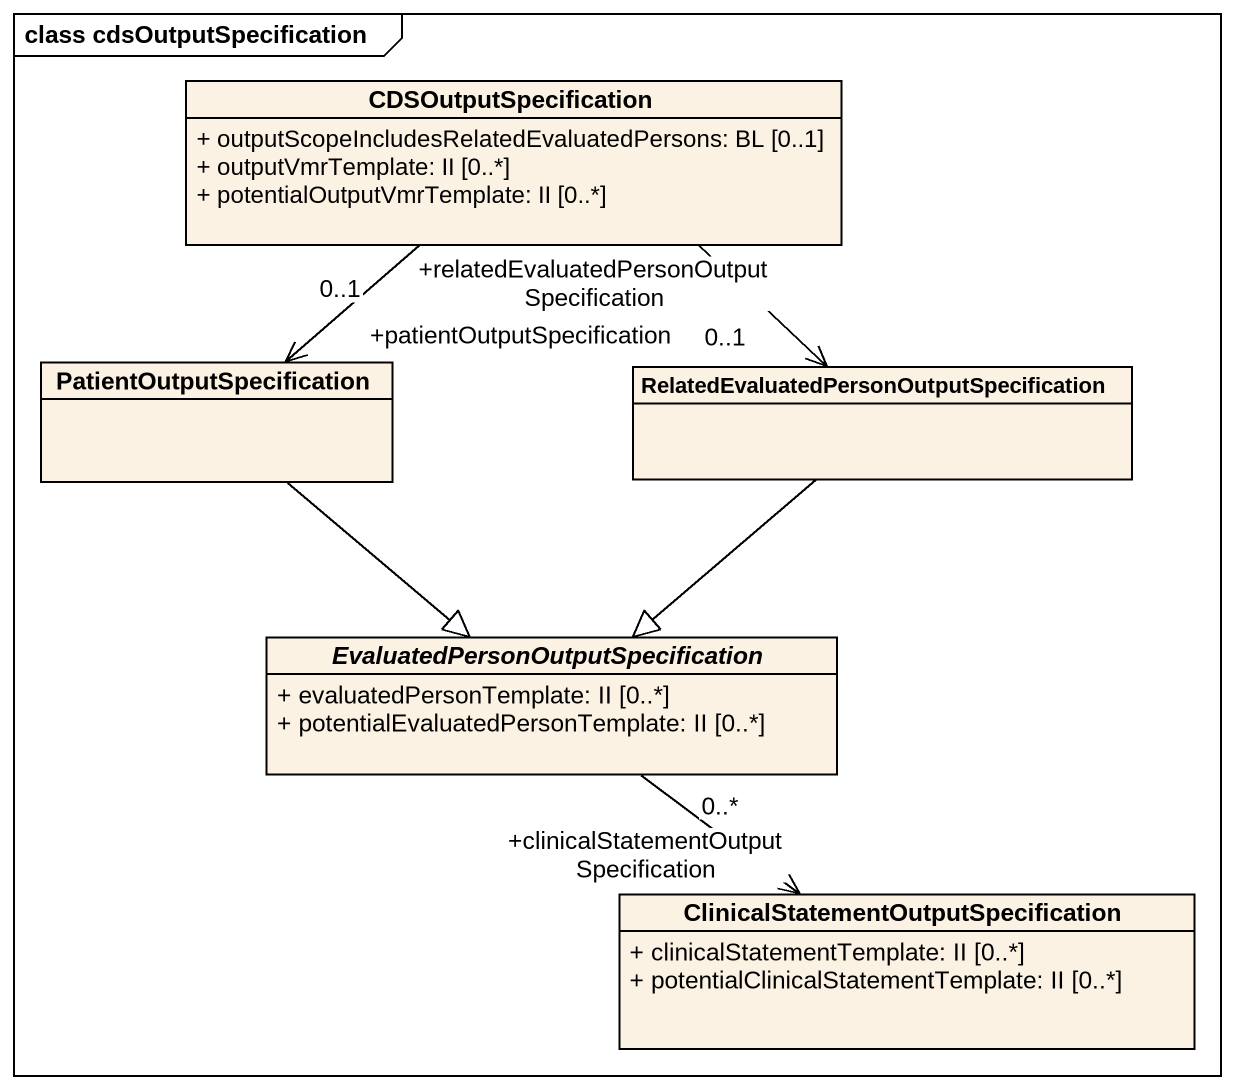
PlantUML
@startuml
mainframe class cdsOutputSpecification
hide circle
hide empty members
skinparam classAttributeIconSize 0
class CDSOutputSpecification {
  + outputScopeIncludesRelatedEvaluatedPersons: BL [0..1]
  + outputVmrTemplate: II [0..*]
  + potentialOutputVmrTemplate: II [0..*]
}
class PatientOutputSpecification
class "RelatedEvaluatedPersonOutputSpecification" as RelatedEvaluatedPersonOutput
abstract class "EvaluatedPersonOutputSpecification" as EvaluatedPersonOutputSpecifi {
  + evaluatedPersonTemplate: II [0..*]
  + potentialEvaluatedPersonTemplate: II [0..*]
}
class "ClinicalStatementOutputSpecification" as ClinicalStatementOutputSpeci {
  + clinicalStatementTemplate: II [0..*]
  + potentialClinicalStatementTemplate: II [0..*]
}
CDSOutputSpecification --> "+patientOutputSpecification\n0..1" PatientOutputSpecification
CDSOutputSpecification --> "+relatedEvaluatedPersonOutputSpecification\n0..1" RelatedEvaluatedPersonOutput
PatientOutputSpecification --|> EvaluatedPersonOutputSpecifi
RelatedEvaluatedPersonOutput --|> EvaluatedPersonOutputSpecifi
EvaluatedPersonOutputSpecifi --> "+clinicalStatementOutputSpecification\n0..*" ClinicalStatementOutputSpeci
@enduml
